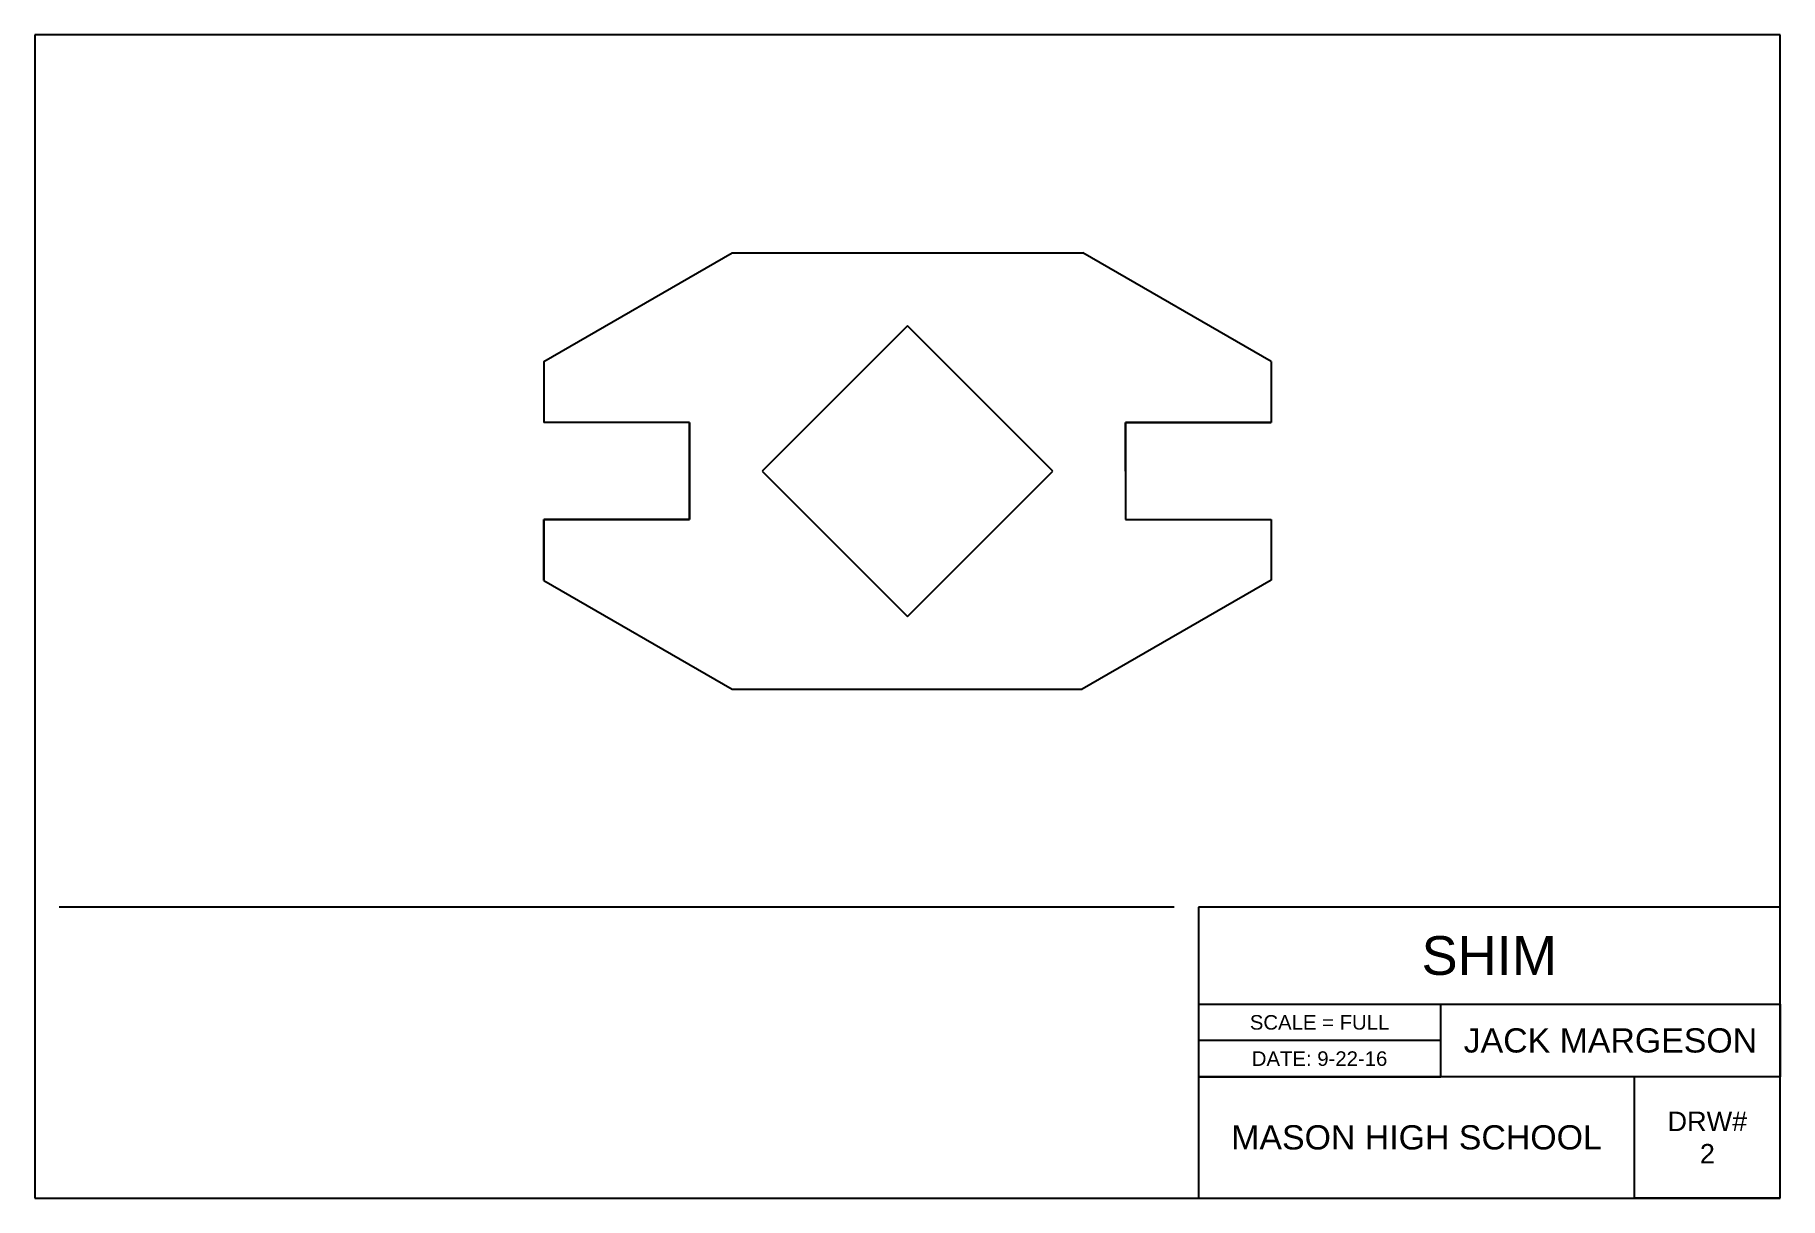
# Model space of a CAD drawing. Header units: inches. Extents: x 0 to 18, y 0 to 12.
import ezdxf

# ---------------------------------------------------------------- set-up
doc = ezdxf.new("R2010")
doc.units = ezdxf.units.IN
doc.header["$MEASUREMENT"] = 0
doc.styles.get("Standard").update_dxf_attribs({"font": 'arial.ttf'})

msp = doc.modelspace()

# ---------------------------------------------------------------- linework, layer by layer
for p, q in [((18, 12), (0, 12)), ((0, 12), (0, 0)), ((18, 0), (18, 12)), ((5.25, 8.63), (7.19, 9.75)), ((7.19, 9.75), (10.81, 9.75)), ((12.75, 8.63), (10.81, 9.75)), ((9, 8.999), (7.501, 7.5)), ((9.75, 8.25), (9, 8.999)), ((5.25, 8.63), (5.25, 8)), ((12.75, 8.63), (12.75, 8)), ((10.499, 7.5), (9.75, 8.25)), ((6.75, 8), (5.25, 8)), ((6.75, 8), (5.25, 8)), ((6.75, 7.5), (6.75, 8)), ((6.75, 8), (6.75, 7)), ((6.75, 8), (6.75, 8)), ((6.75, 7), (6.75, 8)), ((11.25, 7.5), (11.25, 8)), ((11.25, 8), (11.25, 7.5)), ((11.25, 8), (12.75, 8)), ((12.75, 8), (11.25, 8)), ((11.25, 8), (11.25, 7)), ((7.501, 7.5), (9, 6.001)), ((9, 6.001), (10.499, 7.5)), ((11.25, 7.5), (11.25, 7)), ((6.75, 7), (5.25, 7)), ((5.25, 7), (5.25, 6.37)), ((5.25, 6.37), (5.25, 7)), ((5.25, 7), (6.75, 7)), ((11.25, 7), (12.75, 7)), ((11.25, 7), (12.75, 7)), ((12.75, 7), (12.75, 6.375)), ((5.25, 6.37), (7.19, 5.25)), ((12.75, 6.375), (10.801, 5.25)), ((7.19, 5.25), (10.801, 5.25)), ((11.75, 3), (0.25, 3)), ((18, 3), (12, 3)), ((12, 3), (12, 0)), ((12, 3), (12, 2)), ((18, 0), (18, 3)), ((12, 2), (18, 2)), ((14.5, 1.25), (14.5, 2)), ((18, 2), (18, 1.25)), ((14.5, 1.625), (12, 1.625)), ((18, 1.25), (12, 1.25)), ((12, 1.25), (14.5, 1.25)), ((16.5, 0), (16.5, 1.25)), ((0, 0), (18, 0)), ((18, 0), (16.5, 0))]:
    msp.add_line(p, q)

# ---------------------------------------------------------------- texts
at = {"attachment_point": 5}
for s, width, insert, char_height in [('SHIM', 6, (15, 2.5), 0.4), ('SCALE = FULL', 2.5, (13.25, 1.812), 0.15), ('JACK MARGESON', 3.5, (16.25, 1.625), 0.25), ('DATE: 9-22-16', 2.5, (13.25, 1.438), 0.15), ('MASON HIGH SCHOOL', 4.5, (14.25, 0.625), 0.25), ('DRW#\\P2', 1.5, (17.25, 0.625), 0.2)]:
    msp.add_mtext_dynamic_manual_height_columns(s, width=width, gutter_width=1, heights=[0], dxfattribs=dict(at, insert=insert, char_height=char_height))

doc.saveas('drawing.dxf')
